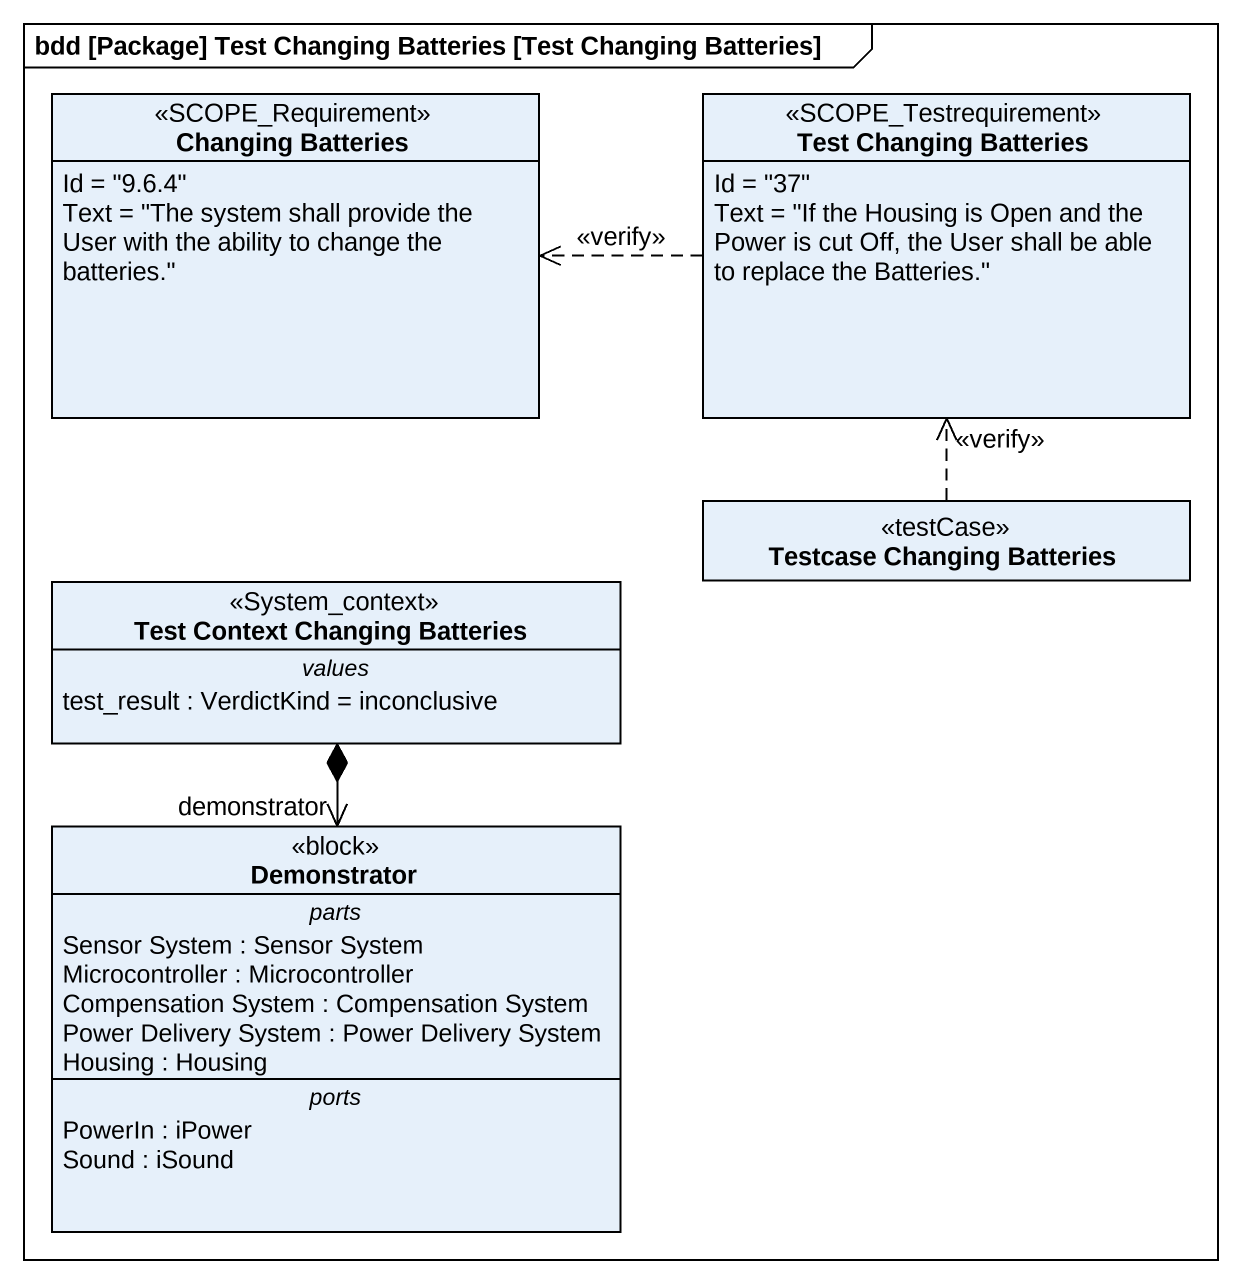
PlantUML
@startuml
mainframe bdd [Package] Test Changing Batteries [Test Changing Batteries]
hide circle
hide empty members
class "Changing Batteries" as Changing_Batteries <<SCOPE_Requirement>> {
  Id = "9.6.4"
  Text = "The system shall provide the User with the ability to change the batteries."
}
class "Test Changing Batteries" as Test_Changing_Batteries <<SCOPE_Testrequirement>> {
  Id = "37"
  Text = "If the Housing is Open and the Power is cut Off, the User shall be able to replace the Batteries."
}
class "Testcase Changing Batteries" as Testcase_Changing_Batteries <<testCase>>
class "Test Context Changing Batteries" as Test_Context_Changing <<System_context>> {
  -- values --
  test_result : VerdictKind = inconclusive
}
class Demonstrator <<block>> {
  -- parts --
  Sensor System : Sensor System
  Microcontroller : Microcontroller
  Compensation System : Compensation System
  Power Delivery System : Power Delivery System
  Housing : Housing
  -- ports --
  PowerIn : iPower
  Sound : iSound
}
Test_Changing_Batteries .left.> Changing_Batteries : <<verify>>
Testcase_Changing_Batteries .up.> Test_Changing_Batteries : <<verify>>
Test_Context_Changing *--> "demonstrator" Demonstrator
@enduml
